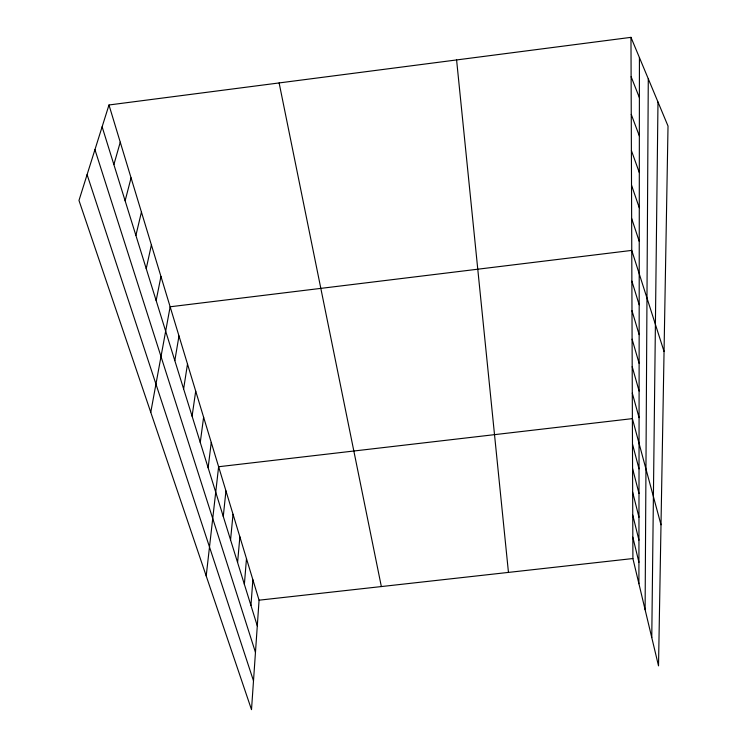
<?xml version="1.0" encoding="UTF-8"?>
<svg xmlns="http://www.w3.org/2000/svg" width="747" height="747" viewBox="0 0 747 747"><rect width="100%" height="100%" fill="white"/><g stroke="black" fill="none" stroke-linecap="round" stroke-linejoin="round"><path stroke-width="1.12" d="M638.909 583.724L639.423 57.584M645.109 609.673L648.284 78.79M651.767 637.574L657.986 102.031M108.978 104.982L259.069 600.186L251.506 709.65L78.977 200.448L108.978 104.982L630.972 37.35L668.023 126.047L658.518 665.866L632.905 558.541L630.972 37.35M250.945 605.472L252.878 579.765M244.372 584.35L246.482 558.663M237.583 562.51L239.871 536.841M230.552 539.894L233.027 514.281M223.269 516.476L225.949 490.919M206.2 575.946L218.619 466.735L632.382 418.628L661.002 524.796M208.133 467.771L211.252 442.42M200.261 442.457L203.614 417.237M192.091 416.191L195.705 391.129M183.622 388.926L187.497 364.06M174.817 360.614L178.981 335.963M150.763 412.316L170.139 306.784L631.757 250.404L664.055 351.501M156.142 300.546L160.95 276.455M146.225 268.659L151.389 244.913M135.898 235.426L141.435 212.073M125.123 200.775L131.07 177.87M113.88 164.592L120.258 142.201M259.069 600.186L632.905 558.541M631.122 76.717L639.385 97.633M631.252 114.403L639.348 135.935M631.392 150.53L639.311 172.594M631.523 185.181L639.273 207.722M631.645 218.441L639.245 241.402M87.091 174.639L253.494 680.816M94.944 149.643L255.465 652.364M102.124 126.794L257.295 625.893M631.878 281.133L639.18 304.785M631.981 310.705L639.152 334.647M632.093 339.185L639.124 363.369M632.186 366.628L639.096 391.017M632.289 393.09L639.077 417.666M632.476 444.017L639.021 468.873M632.569 468.518L639.002 493.478M632.653 492.18L638.974 517.223M632.737 515.047L638.956 540.156M632.821 537.158L638.937 562.314M279.126 82.936L381.353 586.563M456.594 59.947L508.455 572.407"/></g></svg>
